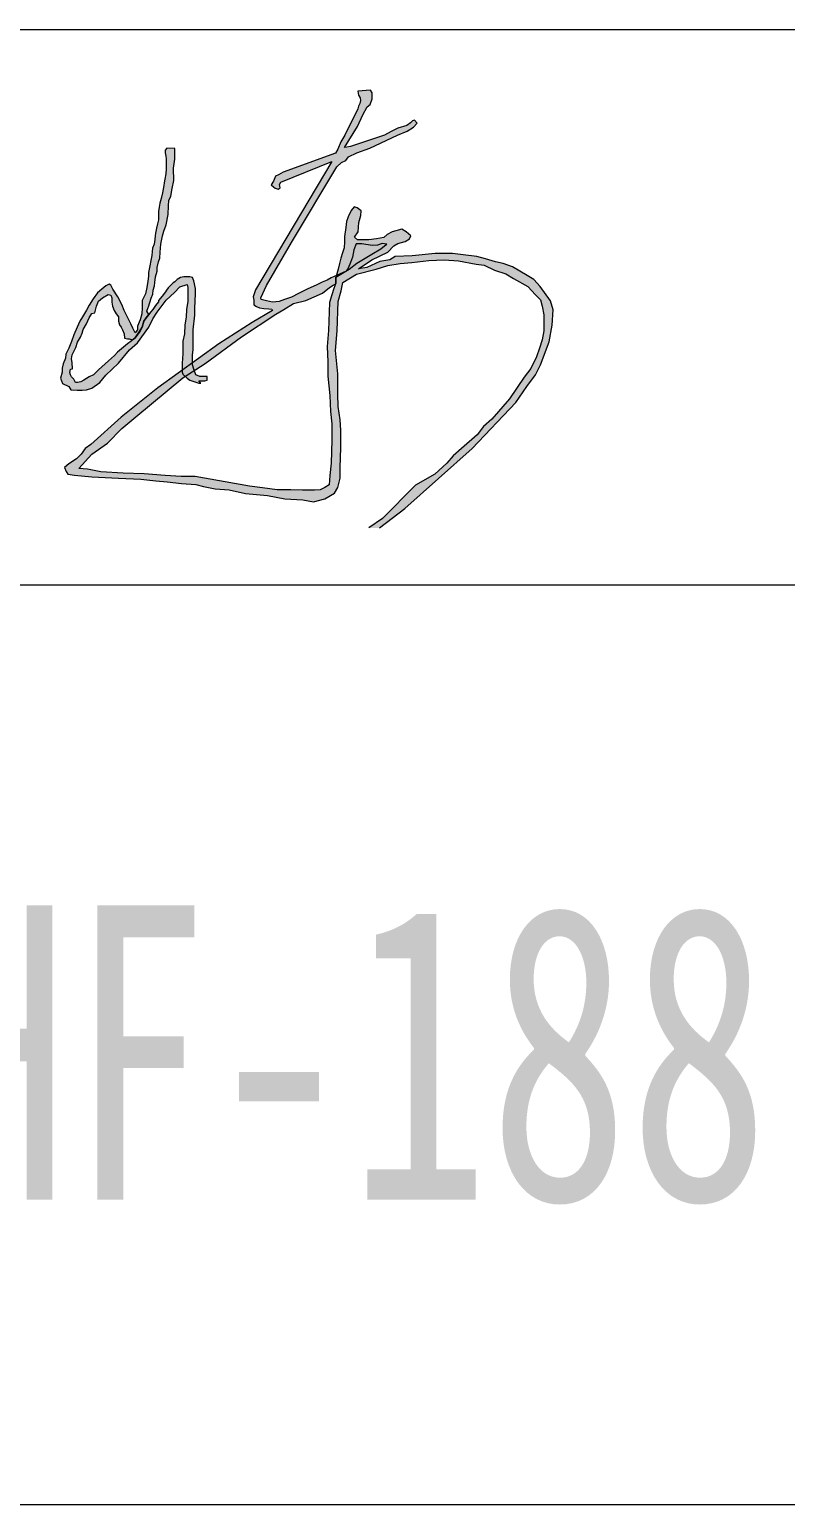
# Model space of a CAD drawing. Header units: inches. Extents: x -3272461 to -2504170, y 403793 to 1071042.
# Drawn here: x -2653236 to -2652002, y 718631 to 721036 of the extents above; entities that cross this region are included whole.
import ezdxf

# ---------------------------------------------------------------- set-up
doc = ezdxf.new("R2010")
doc.units = ezdxf.units.IN
doc.header["$LTSCALE"] = 1000
doc.header["$MEASUREMENT"] = 0
doc.linetypes.add('LENGSHUI', pattern=[22, 20, -1, 0, -1])
for name, color, linetype, lineweight in [('00签名', 7, 'LENGSHUI', 18), ('PUB_TITLE', 153, 'Continuous', 18), ('图签文字', 4, 'Continuous', 18)]:
    doc.layers.add(name, color=color, linetype=linetype, lineweight=lineweight)
doc.styles.add('建筑图签-黑', font='', dxfattribs={"width": 0.7})
doc.styles.get('建筑图签-黑').set_extended_font_data('黑体')

msp = doc.modelspace()

# ---------------------------------------------------------------- hatches: boundary and pattern name
at = {"layer": '00签名', "linetype": 'Continuous'}
for points in [[(-2652664.990650199, 720223.5020183085), (-2652623.590158024, 720255.3037821243), (-2652513.557360167, 720353.009674194), (-2652442.491957726, 720428.3362550901), (-2652424.507550003, 720454.1719526083), (-2652410.45759981, 720473.2672378046), (-2652402.027629694, 720489.5537628985), (-2652387.9776795, 720527.1833971797), (-2652382.91875448, 720554.1409669255), (-2652381.796644363, 720579.4147084451), (-2652385.728744521, 720594.0174053137), (-2652402.838566416, 720617.2218025152), (-2652413.291163589, 720628.6618395855), (-2652423.741403391, 720635.127903152), (-2652435.688575802, 720642.0916700342), (-2652448.130796797, 720649.5521203473), (-2652463.060047564, 720655.0227772824), (-2652475.504625934, 720657.510273976), (-2652491.928451939, 720662.4842474798), (-2652505.862890799, 720665.9651110366), (-2652528.260303011, 720668.9492911624), (-2652545.6812983, 720670.9390845404), (-2652574.049939348, 720670.9390845404), (-2652611.874008283, 720667.4572010997), (-2652639.247837419, 720665.965111037), (-2652648.208216727, 720660.9921574176), (-2652664.632042734, 720658.0069574078), (-2652685.534879708, 720648.5567137159), (-2652698.974269987, 720646.0702369062), (-2652677.571669682, 720660.9921574171), (-2652651.192652456, 720673.4265812344), (-2652641.737224566, 720683.8712116729), (-2652635.266232406, 720687.353095114), (-2652622.824011411, 720690.8349785551), (-2652615.855613298, 720695.3112487432), (-2652613.865989476, 720699.7875189313), (-2652621.331793545, 720706.2535824974), (-2652628.300191663, 720710.7298526859), (-2652644.226611715, 720706.2535824978), (-2652652.687227697, 720702.2739957415), (-2652658.161050573, 720697.3000222372), (-2652669.608459657, 720694.8135454275), (-2652682.548086607, 720693.3214553653), (-2652700.963893807, 720693.3214553653), (-2652705.638566833, 720697.8619782354), (-2652699.987940889, 720706.6441980095), (-2652698.73381782, 720721.6976835362), (-2652695.596152768, 720732.9888175649), (-2652694.966733858, 720740.5155603287), (-2652701.244421335, 720745.5333888375), (-2652706.265628368, 720747.4150745284), (-2652711.286835401, 720741.1427888924), (-2652716.308042431, 720731.1071318744), (-2652718.818645948, 720723.5793692272), (-2652720.075126394, 720713.5437122097), (-2652721.956311, 720699.1164353618), (-2652721.956310999, 720690.3352354725), (-2652722.585729909, 720680.2985585702), (-2652725.096333426, 720672.1445872437), (-2652728.233998476, 720663.363387353), (-2652730.117540457, 720654.5811675785), (-2652732.628143974, 720645.7999676878), (-2652736.392870561, 720631.9999194045), (-2652736.392870561, 720622.5914909497), (-2652739.532892987, 720613.8092711761), (-2652742.670558038, 720603.7736141582), (-2652746.437642, 720591.2280230022), (-2652748.396619954, 720545.3138722617), (-2652750.650269684, 720519.4057629907), (-2652749.523444819, 720494.6225855995), (-2652749.52344482, 720470.9673997385), (-2652746.142970225, 720439.425452118), (-2652745.013787988, 720413.5173428475), (-2652742.760138258, 720393.2400122753), (-2652742.760138258, 720367.3319030048), (-2652743.886963123, 720329.031185155), (-2652746.142970224, 720308.7548744667), (-2652747.316942574, 720294.0573284009), (-2652753.985954168, 720289.6126746123), (-2652761.767646381, 720285.7248774015), (-2652771.218359521, 720285.1690407072), (-2652790.673768741, 720285.1690407072), (-2652809.572837653, 720285.7248774015), (-2652831.807591045, 720285.7248774015), (-2652855.709007993, 720289.0578578014), (-2652877.387421078, 720291.8350015061), (-2652965.755950099, 720307.3423353441), (-2652988.888863058, 720307.3423353441), (-2653014.827051312, 720308.7436557442), (-2653049.176350687, 720311.5452766621), (-2653083.525650062, 720312.9465970623), (-2653119.977727215, 720315.0485776633), (-2653141.710359908, 720319.2515189813), (-2653155.729664235, 720320.6528393824), (-2653134.699529054, 720343.770546457), (-2653108.763698177, 720361.9856718981), (-2653085.628427842, 720385.8040391745), (-2653062.495514879, 720404.7188049315), (-2652985.906784704, 720468.381994196), (-2652949.287333982, 720491.908674693), (-2652889.980514018, 720535.4597545678), (-2652834.172037361, 720571.9460990608), (-2652821.024961483, 720579.7308724367), (-2652805.445075438, 720589.4626040694), (-2652784.994854309, 720594.3284698853), (-2652757.729464387, 720606.4926244847), (-2652746.529579594, 720615.7378715232), (-2652740.688006342, 720619.6307681527), (-2652736.3527952, 720621.6684960721), (-2652736.3527952, 720632.4415291084), (-2652714.360851349, 720645.3695767054), (-2652701.857338625, 720655.2808078944), (-2652677.27699791, 720669.9314393031), (-2652663.047887276, 720678.5494577794), (-2652657.010651966, 720683.7212887483), (-2652653.130414044, 720686.3066942908), (-2652660.461847788, 720687.1684961382), (-2652668.222323632, 720684.5830905961), (-2652676.845598431, 720684.1516797303), (-2652693.663105928, 720686.7370852733), (-2652703.149179684, 720686.7370852733), (-2652707.03177498, 720677.2572649496), (-2652709.186414993, 720665.1910191996), (-2652712.206211335, 720656.5730007242), (-2652716.086449257, 720647.0931804006), (-2652719.103888227, 720642.352760298), (-2652743.681871569, 720631.5797272611), (-2652750.581905833, 720627.7011090049), (-2652758.773781155, 720624.2539016146), (-2652767.399413329, 720619.9448923769), (-2652782.922722395, 720613.0504775962), (-2652797.151833026, 720605.7246519506), (-2652808.363504691, 720600.1224299988), (-2652820.006575833, 720596.2448316275), (-2652828.629850632, 720592.7966043528), (-2652839.841522295, 720591.9348025054), (-2652849.327596053, 720593.6584062006), (-2652857.950870852, 720596.2448316275), (-2652858.38227033, 720598.8302371695), (-2652849.327596053, 720619.0830905295), (-2652808.512019265, 720689.3296300021), (-2652734.627197289, 720812.7559727149), (-2652726.748852736, 720819.3811381615), (-2652720.006762542, 720822.7498144947), (-2652715.673908774, 720829.0068018741), (-2652701.706466677, 720835.2637892521), (-2652680.518387424, 720842.9639122689), (-2652635.730635121, 720864.139760507), (-2652619.837218309, 720870.8771131758), (-2652609.724083018, 720877.1341005538), (-2652603.46289716, 720883.871453223), (-2652607.798108302, 720888.6842850789), (-2652611.169153398, 720887.7225346148), (-2652614.540198496, 720884.3528383963), (-2652620.318122644, 720880.0213917138), (-2652635.247373412, 720875.6899450317), (-2652645.843770413, 720869.9153627108), (-2652656.918714372, 720864.139760507), (-2652667.996015708, 720860.2896989982), (-2652682.925266478, 720855.4768671419), (-2652691.11242705, 720852.5895759815), (-2652702.670632722, 720848.7384945892), (-2652712.302863677, 720845.8512034293), (-2652718.080787827, 720844.4070479071), (-2652721.932737258, 720843.9266826173), (-2652700.744658006, 720878.0968709022), (-2652692.074235721, 720897.3471784436), (-2652685.332145527, 720910.3415184908), (-2652680.035125715, 720914.1915799996), (-2652676.664080618, 720923.335858538), (-2652676.664080618, 720932.9615222511), (-2652679.719237572, 720937.4479912778), (-2652700.072806362, 720936.0283129674), (-2652699.127499309, 720929.4062071734), (-2652696.760695619, 720925.148192127), (-2652695.813031194, 720920.8911969655), (-2652697.232170457, 720915.687749598), (-2652699.127499309, 720911.430754435), (-2652700.546638572, 720907.1727393896), (-2652721.374039575, 720864.1254821329), (-2652728.000618434, 720853.245361293), (-2652733.208058024, 720841.4198081305), (-2652736.994000981, 720834.7966824521), (-2652822.198933833, 720804.0492243452), (-2652829.773177116, 720799.3190030798), (-2652834.506784498, 720797.4271185508), (-2652837.81889524, 720788.9121083429), (-2652841.765139639, 720783.1660827699), (-2652838.108852266, 720779.8443210933), (-2652835.117344413, 720777.5189859301), (-2652830.463887755, 720775.8575951492), (-2652827.139990143, 720778.1829303114), (-2652828.137159426, 720783.4985649034), (-2652825.810431096, 720787.4842709631), (-2652742.708276025, 720821.3678718882), (-2652867.47701997, 720611.746046161), (-2652870.963576402, 720600.2081002418), (-2652870.22100353, 720595.013831828), (-2652870.22100353, 720590.9322566877), (-2652869.848538408, 720587.2229391492), (-2652865.765566302, 720584.6252950004), (-2652860.567556206, 720582.3999084549), (-2652853.886757741, 720581.6574330169), (-2652845.34599104, 720580.9159774624), (-2652840.520446065, 720580.5447397439), (-2652839.407765445, 720578.3183333136), (-2652873.047495187, 720558.5285072189), (-2652927.212882034, 720524.0044192404), (-2653026.538486307, 720451.8945519857), (-2653086.40400395, 720404.0334429888), (-2653136.224750157, 720359.7337683721), (-2653145.42322426, 720353.0484297799), (-2653152.113452222, 720343.8562167005), (-2653159.638190647, 720336.3355932406), (-2653172.181778733, 720327.9786650285), (-2653178.872006693, 720322.1286113036), (-2653176.363760551, 720315.4442925944), (-2653173.853157035, 720311.2658284882), (-2653162.98330463, 720309.5942388687), (-2653134.553371854, 720307.0873643828), (-2653091.069247481, 720304.580489896), (-2653054.277708441, 720302.9089002765), (-2653030.027400111, 720300.4020257902), (-2653011.630451907, 720298.7304361712), (-2652988.217011415, 720296.2235616844), (-2652964.803570924, 720294.5529919488), (-2652952.259982841, 720291.2098127103), (-2652933.028524168, 720287.0313486049), (-2652910.449594144, 720285.3607788694), (-2652883.691039672, 720279.5107251445), (-2652847.734011098, 720276.1685657899), (-2652819.304078324, 720271.1537969324), (-2652790.037277711, 720269.4832271973), (-2652772.477197341, 720266.1400479588), (-2652754.080249136, 720271.1537969324), (-2652738.19154707, 720280.3460100119), (-2652733.175054786, 720289.5382230913), (-2652728.993072968, 720304.580489896), (-2652728.993072968, 720321.2933264358), (-2652728.158562503, 720354.720019399), (-2652728.158562504, 720383.131943505), (-2652728.993072968, 720399.8447800449), (-2652732.338186947, 720421.5723854413), (-2652733.175054786, 720441.6273813352), (-2652733.175054786, 720462.5186819809), (-2652733.175054786, 720475.0540742988), (-2652736.520168767, 720512.6582114839), (-2652734.011922627, 720545.2485996957), (-2652732.338186948, 720592.8812547119), (-2652727.321694665, 720610.430396003), (-2652724.813448522, 720623.8010731891), (-2652702.234518496, 720637.1707304895), (-2652670.45947174, 720645.5276587016), (-2652651.22801307, 720651.377712426), (-2652631.157329184, 720654.7198717811), (-2652611.925870515, 720656.3914614001), (-2652584.330448205, 720659.7336207547), (-2652559.245629412, 720660.5699255059), (-2652535.832188922, 720658.8983358869), (-2652507.399898772, 720653.8845869128), (-2652494.021800223, 720652.2129972947), (-2652477.29623032, 720643.8560690826), (-2652458.899282113, 720638.0070352412), (-2652446.358051405, 720630.4853918969), (-2652422.944610915, 720617.115734596), (-2652410.401022829, 720603.7450574099), (-2652402.039416564, 720595.3881291987), (-2652399.531170423, 720585.3606312515), (-2652397.020566908, 720571.1546691984), (-2652397.020566907, 720555.2771175264), (-2652397.020566907, 720545.2485996962), (-2652399.531170423, 720530.2073527749), (-2652403.71079487, 720516.8366755901), (-2652408.727287151, 720502.6307135371), (-2652417.925761256, 720483.4110025105), (-2652428.797971036, 720469.2040205735), (-2652452.96105652, 720434.0853403143), (-2652481.492356384, 720401.06966054), (-2652495.009540011, 720389.0635879373), (-2652505.521071541, 720375.5572662011), (-2652531.049076681, 720353.0463900117), (-2652544.563902933, 720341.040317409), (-2652555.077791838, 720329.0342448063), (-2652574.599207533, 720311.0251359015), (-2652606.136159495, 720293.0170468807), (-2652660.197821877, 720238.9907400513), (-2652682.516059102, 720223.5020183085)], [(-2653012.259870816, 720842.8782420263), (-2653014.772831706, 720839.8634653853), (-2653014.772831706, 720835.341300424), (-2653013.768590298, 720829.8135299941), (-2653013.264112221, 720825.2913650328), (-2653013.264112221, 720819.2618117516), (-2653013.264112221, 720814.7396467903), (-2653013.264112221, 720809.21187636), (-2653013.768590298, 720801.1721320234), (-2653015.277309785, 720792.6306048359), (-2653016.28155119, 720786.6010515548), (-2653016.783671891, 720782.0778667096), (-2653018.292391377, 720776.0483134284), (-2653019.298990157, 720770.0187601463), (-2653021.309830343, 720760.9744302246), (-2653023.32067053, 720753.4374886227), (-2653024.829390014, 720746.9051326069), (-2653025.835988795, 720739.8699738558), (-2653025.835988795, 720732.3330322539), (-2653025.835988795, 720725.8006762376), (-2653027.344708279, 720719.2683202212), (-2653028.85107039, 720712.2341813545), (-2653030.359789873, 720704.1944370184), (-2653030.864267951, 720699.672272057), (-2653031.868509357, 720694.1445016263), (-2653032.875108137, 720686.1047572901), (-2653035.388069028, 720679.5734211577), (-2653035.892547105, 720674.5484534616), (-2653036.394667808, 720668.0160974457), (-2653037.398909217, 720662.488327015), (-2653040.333840086, 720648.3792539269), (-2653042.139588718, 720640.2579188829), (-2653042.139588718, 720633.9417782414), (-2653043.042463033, 720625.819423314), (-2653044.848211668, 720615.8939137512), (-2653046.656317673, 720605.0647871036), (-2653052.073563569, 720594.2366803398), (-2653052.073563569, 720582.5049564901), (-2653052.976437885, 720572.5794469274), (-2653055.685060835, 720562.6529174808), (-2653060.199432416, 720552.7263880346), (-2653060.199432416, 720546.4102473932), (-2653063.810929678, 720541.8982812709), (-2653067.424784318, 720549.1170191139), (-2653071.036281582, 720556.3367768398), (-2653075.550653164, 720566.2622864025), (-2653081.870773377, 720577.9940102517), (-2653085.482270639, 720587.9195198144), (-2653091.804748229, 720600.5528209812), (-2653099.930617073, 720613.1861221476), (-2653103.542114339, 720619.5032826725), (-2653106.250737288, 720621.3074571916), (-2653111.670340559, 720618.6006854719), (-2653117.990460771, 720613.1861221476), (-2653125.213455299, 720606.8699815061), (-2653132.438807203, 720596.94345206), (-2653138.758927415, 720587.0169226129), (-2653143.273298997, 720578.8955875689), (-2653149.59341921, 720568.0674808051), (-2653154.110148164, 720560.8477230782), (-2653158.624519746, 720550.922213516), (-2653164.041765642, 720538.2889123491), (-2653167.653262906, 720527.4597857015), (-2653172.167634485, 720516.6316789377), (-2653176.684363441, 720506.7051494911), (-2653177.587237759, 720500.3890088496), (-2653181.198735022, 720491.3650766041), (-2653183.004483657, 720484.1453188777), (-2653183.004483657, 720477.8291782362), (-2653185.713106604, 720467.90264879), (-2653182.101609337, 720458.878716544), (-2653172.167634485, 720454.3667504217), (-2653168.556137223, 720448.9521870979), (-2653158.624519746, 720448.0506097802), (-2653150.496293526, 720448.0506097802), (-2653143.273298997, 720448.9521870979), (-2653134.244555835, 720451.659978702), (-2653121.601958035, 720460.6839109471), (-2653111.670340559, 720472.4146149128), (-2653090.901873913, 720492.2666539222), (-2653072.842030214, 720513.9238873336), (-2653060.199432416, 720525.6556111828), (-2653041.236714402, 720550.922213516), (-2653034.916594191, 720564.4581118838), (-2653027.693599662, 720575.2862186476), (-2653013.245253228, 720595.1392775408), (-2652999.699781111, 720607.7725787077), (-2652990.67103795, 720616.7965109528), (-2652978.931314467, 720620.405879874), (-2652978.02844015, 720615.8939137512), (-2652978.02844015, 720605.0647871036), (-2652978.02844015, 720593.3340831383), (-2652979.834188782, 720579.7981847709), (-2652980.737063097, 720567.1648836036), (-2652982.545169105, 720554.5315824372), (-2652983.448043421, 720540.0930868683), (-2652986.156666368, 720528.3623829025), (-2652986.156666368, 720519.3384506574), (-2652986.156666368, 720507.6077466921), (-2652987.059540685, 720492.2666539222), (-2652987.059540685, 720482.341144359), (-2652987.059540685, 720477.8291782362), (-2652986.156666368, 720474.2198093154), (-2652978.931314467, 720467.90264879), (-2652974.416942885, 720464.2932798683), (-2652966.291074041, 720461.5865081486), (-2652959.968596453, 720459.781313746), (-2652958.162847821, 720459.781313746), (-2652956.35709919, 720459.781313746), (-2652959.968596453, 720463.3906826668), (-2652956.35709919, 720463.3906826668), (-2652950.036978976, 720463.3906826668), (-2652946.425481712, 720464.2932798683), (-2652946.425481712, 720470.6094205098), (-2652952.745601925, 720470.6094205098), (-2652958.162847821, 720470.6094205098), (-2652964.485325408, 720473.3172121134), (-2652968.096822673, 720482.341144359), (-2652969.902571305, 720489.559882202), (-2652969.902571305, 720496.7786200445), (-2652969.902571305, 720505.8025522896), (-2652968.999696989, 720513.9238873336), (-2652968.999696989, 720529.264980104), (-2652968.999696989, 720539.1915095507), (-2652968.999696989, 720546.4102473932), (-2652966.291074041, 720570.7742525253), (-2652966.291074041, 720581.6033791734), (-2652965.388199723, 720605.9673843051), (-2652965.388199723, 720614.0887193491), (-2652968.096822673, 720626.7220205155), (-2652969.902571305, 720632.1365838393), (-2652974.416942885, 720633.0391810408), (-2652978.02844015, 720633.0391810408), (-2652984.350917736, 720633.0391810408), (-2652989.768163633, 720632.1365838393), (-2652995.185409531, 720628.527214918), (-2652998.796906796, 720624.9178459968), (-2653001.505529744, 720623.1126515942), (-2653009.633755963, 720614.9913165502), (-2653012.342378911, 720611.3819476289), (-2653014.148127545, 720608.6741560248), (-2653019.565373442, 720601.4554181823), (-2653025.887851028, 720594.2366803398), (-2653025.887851028, 720592.4314859372), (-2653030.402222609, 720586.1153452958), (-2653034.916594191, 720579.7981847709), (-2653038.528091453, 720575.2862186476), (-2653041.236714402, 720571.6768497264), (-2653045.751085983, 720566.2622864025), (-2653049.364940623, 720560.8477230782), (-2653052.073563569, 720550.922213516), (-2653055.685060835, 720544.6050529906), (-2653063.810929678, 720533.7769462268), (-2653070.133407267, 720528.3623829025), (-2653076.45352748, 720523.8504167798), (-2653082.773647693, 720518.4358534559), (-2653092.707622544, 720510.3145184119), (-2653097.221994125, 720504.8999550885), (-2653107.153611604, 720495.8770427264), (-2653123.407706668, 720481.4385471574), (-2653131.535932887, 720473.3172121134), (-2653138.758927415, 720469.7078431926), (-2653147.787670579, 720464.2932798683), (-2653152.304399531, 720461.5865081486), (-2653157.72164543, 720460.6839109471), (-2653161.333142693, 720460.6839109471), (-2653164.041765642, 720466.0974543875), (-2653167.653262906, 720469.7078431926), (-2653169.459011539, 720473.3172121134), (-2653170.361885854, 720476.9265810351), (-2653169.459011539, 720482.341144359), (-2653165.847514274, 720483.2427216766), (-2653166.750388589, 720493.1692511227), (-2653167.653262906, 720499.4864116481), (-2653166.750388589, 720505.8025522896), (-2653163.138891326, 720512.1197128145), (-2653160.430268377, 720517.5342761388), (-2653157.72164543, 720526.5571884995), (-2653153.207273848, 720534.6795434279), (-2653150.496293526, 720540.9956840693), (-2653148.690544894, 720547.3128445947), (-2653143.273298997, 720556.3367768398), (-2653138.758927415, 720566.2622864025), (-2653134.244555835, 720573.4820441294), (-2653129.727826879, 720574.3836214466), (-2653127.019203932, 720585.2127480942), (-2653123.407706668, 720593.3340831383), (-2653117.087586455, 720598.7486464626), (-2653108.056485919, 720604.1621899025), (-2653103.542114339, 720603.2606125849), (-2653101.736365708, 720598.7486464626), (-2653101.736365708, 720591.5288887357), (-2653100.833491392, 720585.2127480942), (-2653098.12486844, 720577.9940102517), (-2653094.513371176, 720572.5794469274), (-2653090.901873913, 720568.0674808051), (-2653090.901873913, 720560.8477230782), (-2653089.09612528, 720554.5315824372), (-2653086.385144957, 720550.922213516), (-2653084.579396324, 720546.4102473932), (-2653081.870773377, 720540.0930868683), (-2653080.967899061, 720532.8743490258), (-2653076.45352748, 720531.9717518238), (-2653073.74490453, 720531.9717518238), (-2653068.124924454, 720530.5255565343), (-2653063.810929678, 720533.7769462268), (-2653056.446492699, 720543.9084723259), (-2653052.073563569, 720550.922213516), (-2653051.05046317, 720554.695783736), (-2653049.815199093, 720560.8599616846), (-2653045.751085983, 720566.2622864025), (-2653041.236714402, 720571.6768497264), (-2653044.572398886, 720577.1944213181), (-2653042.4154015, 720582.8955720023), (-2653041.79776946, 720584.2826140292), (-2653037.792590704, 720598.2856191972), (-2653034.980243291, 720604.522208899), (-2653034.310749022, 720611.2075474921), (-2653032.321125202, 720618.1651950704), (-2653031.823719247, 720623.6327923543), (-2653030.331501383, 720633.0748769755), (-2653027.846828981, 720642.5179814806), (-2653027.667668545, 720648.4037311396), (-2653025.477667917, 720657.6642764362), (-2653023.389034382, 720663.315452812), (-2653022.787903965, 720673.0339259545), (-2653021.877957525, 720686.2526404473), (-2653019.390927751, 720699.6712521731), (-2653016.903897976, 720707.623286499), (-2653012.894004472, 720718.1005532213), (-2653009.827060647, 720734.5319018203), (-2653009.199999113, 720748.9469400605), (-2653008.572937574, 720757.7220206487), (-2653005.437629897, 720764.6164354288), (-2653003.556445292, 720777.1508078629), (-2653000.421137615, 720790.3134287435), (-2653001.048199149, 720810.3694445218), (-2652999.167014544, 720824.7855026464), (-2652999.167014544, 720836.6936664006), (-2652999.167014544, 720842.3346439374)]]:
    msp.add_hatch(color=256, dxfattribs=at).paths.add_polyline_path(points, flags=0)

# ---------------------------------------------------------------- linework, layer by layer
msp.add_lwpolyline([(-2652664.990650199, 720223.5020183085), (-2652623.590158025, 720255.3037821243), (-2652513.557360166, 720353.009674194), (-2652442.491957726, 720428.3362550901), (-2652424.507550004, 720454.1719526078), (-2652410.457599809, 720473.2672378051), (-2652402.027629694, 720489.5537628985), (-2652387.9776795, 720527.1833971797), (-2652382.91875448, 720554.1409669255), (-2652381.796644364, 720579.4147084455), (-2652385.728744521, 720594.0174053132), (-2652402.838566416, 720617.2218025157), (-2652413.29116359, 720628.6618395855), (-2652423.74140339, 720635.127903152), (-2652435.688575803, 720642.0916700338), (-2652448.130796797, 720649.5521203473), (-2652463.060047564, 720655.0227772824), (-2652475.504625933, 720657.510273976), (-2652491.92845194, 720662.4842474794), (-2652505.862890799, 720665.965111037), (-2652528.260303011, 720668.9492911624), (-2652545.6812983, 720670.9390845404), (-2652574.049939348, 720670.9390845404), (-2652611.874008282, 720667.4572010997), (-2652639.247837419, 720665.965111037), (-2652648.208216728, 720660.9921574171), (-2652664.632042734, 720658.0069574078), (-2652685.534879709, 720648.5567137159), (-2652698.974269986, 720646.0702369062), (-2652677.571669683, 720660.9921574171), (-2652651.192652456, 720673.4265812344), (-2652641.737224565, 720683.8712116734), (-2652635.266232406, 720687.353095114), (-2652622.824011412, 720690.8349785551), (-2652615.855613297, 720695.3112487432), (-2652613.865989476, 720699.7875189313), (-2652621.331793546, 720706.2535824974), (-2652628.300191663, 720710.7298526864), (-2652644.226611715, 720706.2535824974), (-2652652.687227697, 720702.273995741), (-2652658.161050573, 720697.3000222372), (-2652669.608459657, 720694.8135454275), (-2652682.548086608, 720693.3214553653), (-2652700.963893807, 720693.3214553653), (-2652705.638566833, 720697.8619782354), (-2652699.987940889, 720706.6441980095), (-2652698.73381782, 720721.6976835362), (-2652695.596152768, 720732.9888175649), (-2652694.966733858, 720740.5155603283), (-2652701.244421335, 720745.5333888375), (-2652706.265628368, 720747.4150745284), (-2652711.2868354, 720741.1427888924), (-2652716.308042431, 720731.107131874), (-2652718.818645949, 720723.5793692276), (-2652720.075126394, 720713.5437122092), (-2652721.956310999, 720699.1164353623), (-2652721.956310999, 720690.3352354721), (-2652722.58572991, 720680.2985585702), (-2652725.096333426, 720672.1445872437), (-2652728.233998476, 720663.3633873526), (-2652730.117540457, 720654.5811675785), (-2652732.628143974, 720645.7999676873), (-2652736.392870561, 720631.9999194045), (-2652736.392870561, 720622.5914909502), (-2652739.532892987, 720613.8092711761), (-2652742.670558038, 720603.7736141582), (-2652746.437642, 720591.2280230017), (-2652748.396619954, 720545.3138722617), (-2652750.650269683, 720519.4057629912), (-2652749.52344482, 720494.6225855991), (-2652749.52344482, 720470.9673997385), (-2652746.142970225, 720439.4254521185), (-2652745.013787988, 720413.5173428475), (-2652742.760138258, 720393.2400122753), (-2652742.760138258, 720367.3319030048), (-2652743.886963122, 720329.031185155), (-2652746.142970225, 720308.7548744667), (-2652747.316942574, 720294.0573284009), (-2652753.985954167, 720289.6126746123), (-2652761.767646381, 720285.7248774015), (-2652771.218359522, 720285.1690407072), (-2652790.673768741, 720285.1690407072), (-2652809.572837653, 720285.7248774015), (-2652831.807591044, 720285.7248774015), (-2652855.709007993, 720289.057857801), (-2652877.387421078, 720291.8350015066), (-2652965.755950099, 720307.3423353441), (-2652988.888863059, 720307.3423353441), (-2653014.827051312, 720308.7436557438), (-2653049.176350687, 720311.5452766621), (-2653083.525650062, 720312.9465970623), (-2653119.977727216, 720315.0485776633), (-2653141.710359907, 720319.2515189813), (-2653155.729664235, 720320.652839382), (-2653134.699529055, 720343.7705464575), (-2653108.763698177, 720361.9856718981), (-2653085.628427841, 720385.8040391745), (-2653062.495514881, 720404.7188049315), (-2652985.906784704, 720468.381994196), (-2652949.287333982, 720491.908674693), (-2652889.980514018, 720535.4597545678), (-2652834.172037361, 720571.9460990613), (-2652821.024961483, 720579.7308724367), (-2652805.445075438, 720589.4626040694), (-2652784.994854309, 720594.3284698857), (-2652757.729464387, 720606.4926244847), (-2652746.529579594, 720615.7378715228), (-2652740.688006342, 720619.6307681531), (-2652736.3527952, 720621.6684960721), (-2652736.3527952, 720632.4415291084), (-2652714.360851348, 720645.3695767054), (-2652701.857338626, 720655.2808078944), (-2652677.276997909, 720669.9314393036), (-2652663.047887276, 720678.5494577794), (-2652657.010651967, 720683.7212887483), (-2652653.130414044, 720686.3066942904), (-2652660.461847788, 720687.1684961382), (-2652668.222323632, 720684.5830905961), (-2652676.84559843, 720684.1516797303), (-2652693.663105928, 720686.7370852733), (-2652703.149179683, 720686.7370852733), (-2652707.031774981, 720677.2572649496), (-2652709.186414992, 720665.1910191996), (-2652712.206211336, 720656.5730007242), (-2652716.086449258, 720647.093180401), (-2652719.103888227, 720642.3527602975), (-2652743.681871569, 720631.5797272611), (-2652750.581905833, 720627.7011090049), (-2652758.773781155, 720624.2539016146), (-2652767.399413329, 720619.9448923769), (-2652782.922722396, 720613.0504775962), (-2652797.151833026, 720605.7246519506), (-2652808.363504691, 720600.1224299988), (-2652820.006575833, 720596.2448316275), (-2652828.629850632, 720592.7966043528), (-2652839.841522296, 720591.9348025054), (-2652849.327596053, 720593.6584062006), (-2652857.950870852, 720596.2448316275), (-2652858.38227033, 720598.8302371695), (-2652849.327596053, 720619.0830905295), (-2652808.512019265, 720689.3296300021), (-2652734.62719729, 720812.7559727149), (-2652726.748852735, 720819.3811381615), (-2652720.006762542, 720822.7498144952), (-2652715.673908774, 720829.0068018741), (-2652701.706466677, 720835.2637892521), (-2652680.518387424, 720842.9639122689), (-2652635.730635121, 720864.139760507), (-2652619.837218308, 720870.8771131758), (-2652609.724083018, 720877.1341005543), (-2652603.462897161, 720883.8714532226), (-2652607.798108301, 720888.6842850789), (-2652611.169153398, 720887.7225346148), (-2652614.540198496, 720884.3528383963), (-2652620.318122645, 720880.0213917138), (-2652635.247373412, 720875.6899450317), (-2652645.843770413, 720869.9153627113), (-2652656.918714372, 720864.139760507), (-2652667.996015708, 720860.2896989982), (-2652682.925266478, 720855.4768671419), (-2652691.11242705, 720852.5895759815), (-2652702.670632723, 720848.7384945892), (-2652712.302863678, 720845.8512034293), (-2652718.080787826, 720844.4070479076), (-2652721.932737257, 720843.9266826173), (-2652700.744658006, 720878.0968709018), (-2652692.074235722, 720897.347178444), (-2652685.332145527, 720910.3415184908), (-2652680.035125715, 720914.1915799996), (-2652676.664080618, 720923.335858538), (-2652676.664080618, 720932.9615222511), (-2652679.719237573, 720937.4479912773), (-2652700.072806362, 720936.0283129674), (-2652699.127499308, 720929.4062071734), (-2652696.76069562, 720925.148192127), (-2652695.813031194, 720920.8911969659), (-2652697.232170458, 720915.6877495975), (-2652699.127499308, 720911.430754435), (-2652700.546638573, 720907.17273939), (-2652721.374039575, 720864.1254821329), (-2652728.000618434, 720853.2453612934), (-2652733.208058025, 720841.41980813), (-2652736.994000981, 720834.7966824521), (-2652822.198933832, 720804.0492243452), (-2652829.773177116, 720799.3190030798), (-2652834.506784499, 720797.4271185508), (-2652837.818895239, 720788.9121083433), (-2652841.765139639, 720783.1660827703), (-2652838.108852266, 720779.8443210928), (-2652835.117344413, 720777.5189859301), (-2652830.463887756, 720775.8575951492), (-2652827.139990143, 720778.1829303119), (-2652828.137159426, 720783.4985649029), (-2652825.810431096, 720787.4842709631), (-2652742.708276026, 720821.3678718882), (-2652867.477019969, 720611.746046161), (-2652870.963576402, 720600.2081002418), (-2652870.22100353, 720595.013831828), (-2652870.22100353, 720590.9322566872), (-2652869.848538407, 720587.2229391492), (-2652865.765566302, 720584.6252950004), (-2652860.567556206, 720582.3999084549), (-2652853.886757742, 720581.6574330169), (-2652845.34599104, 720580.9159774629), (-2652840.520446065, 720580.5447397439), (-2652839.407765445, 720578.3183333136), (-2652873.047495187, 720558.5285072189), (-2652927.212882034, 720524.0044192404), (-2653026.538486306, 720451.8945519857), (-2653086.40400395, 720404.0334429888), (-2653136.224750157, 720359.7337683716), (-2653145.42322426, 720353.0484297799), (-2653152.113452222, 720343.8562167005), (-2653159.638190648, 720336.3355932401), (-2653172.181778733, 720327.9786650285), (-2653178.872006692, 720322.1286113036), (-2653176.363760551, 720315.4442925944), (-2653173.853157036, 720311.2658284882), (-2653162.983304629, 720309.5942388691), (-2653134.553371854, 720307.0873643828), (-2653091.069247481, 720304.580489896), (-2653054.277708441, 720302.9089002765), (-2653030.027400112, 720300.4020257907), (-2653011.630451906, 720298.7304361712), (-2652988.217011414, 720296.2235616844), (-2652964.803570924, 720294.5529919488), (-2652952.259982841, 720291.2098127108), (-2652933.028524169, 720287.0313486045), (-2652910.449594144, 720285.3607788698), (-2652883.691039672, 720279.5107251445), (-2652847.734011098, 720276.1685657899), (-2652819.304078325, 720271.1537969329), (-2652790.037277711, 720269.4832271973), (-2652772.477197341, 720266.1400479588), (-2652754.080249136, 720271.1537969329), (-2652738.191547071, 720280.3460100119), (-2652733.175054786, 720289.5382230913), (-2652728.993072968, 720304.580489896), (-2652728.993072968, 720321.2933264358), (-2652728.158562504, 720354.720019399), (-2652728.158562504, 720383.131943505), (-2652728.993072968, 720399.8447800444), (-2652732.338186948, 720421.5723854413), (-2652733.175054786, 720441.6273813357), (-2652733.175054786, 720462.5186819809), (-2652733.175054786, 720475.0540742988), (-2652736.520168767, 720512.6582114834), (-2652734.011922627, 720545.2485996962), (-2652732.338186948, 720592.8812547119), (-2652727.321694665, 720610.4303960034), (-2652724.813448522, 720623.8010731887), (-2652702.234518496, 720637.1707304895), (-2652670.45947174, 720645.5276587016), (-2652651.22801307, 720651.3777124265), (-2652631.157329185, 720654.7198717806), (-2652611.925870515, 720656.3914614001), (-2652584.330448205, 720659.7336207547), (-2652559.245629412, 720660.5699255059), (-2652535.832188921, 720658.8983358869), (-2652507.399898772, 720653.8845869133), (-2652494.021800222, 720652.2129972947), (-2652477.296230321, 720643.8560690822), (-2652458.899282113, 720638.0070352417), (-2652446.358051405, 720630.4853918969), (-2652422.944610914, 720617.1157345956), (-2652410.401022829, 720603.7450574103), (-2652402.039416564, 720595.3881291987), (-2652399.531170424, 720585.3606312515), (-2652397.020566907, 720571.1546691989), (-2652397.020566907, 720555.2771175264), (-2652397.020566907, 720545.2485996962), (-2652399.531170424, 720530.2073527749), (-2652403.710794869, 720516.8366755901), (-2652408.727287152, 720502.6307135371), (-2652417.925761256, 720483.4110025105), (-2652428.797971036, 720469.2040205735), (-2652452.96105652, 720434.0853403143), (-2652481.492356383, 720401.06966054), (-2652495.009540012, 720389.0635879373), (-2652505.52107154, 720375.5572662007), (-2652531.049076681, 720353.0463900117), (-2652544.563902933, 720341.040317409), (-2652555.077791838, 720329.0342448063), (-2652574.599207534, 720311.0251359015), (-2652606.136159495, 720293.0170468807), (-2652660.197821878, 720238.9907400513), (-2652682.516059102, 720223.5020183085)], dxfattribs=at)
msp.add_lwpolyline([(-2653012.259870816, 720842.8782420263), (-2653014.772831706, 720839.8634653853), (-2653014.772831706, 720835.341300424), (-2653013.768590298, 720829.8135299941), (-2653013.264112221, 720825.2913650328), (-2653013.264112221, 720819.2618117516), (-2653013.264112221, 720814.7396467903), (-2653013.264112221, 720809.21187636), (-2653013.768590298, 720801.1721320234), (-2653015.277309785, 720792.6306048359), (-2653016.28155119, 720786.6010515548), (-2653016.783671891, 720782.0778667096), (-2653018.292391377, 720776.0483134284), (-2653019.298990157, 720770.0187601463), (-2653021.309830343, 720760.9744302246), (-2653023.32067053, 720753.4374886227), (-2653024.829390014, 720746.9051326069), (-2653025.835988795, 720739.8699738558), (-2653025.835988795, 720732.3330322539), (-2653025.835988795, 720725.8006762376), (-2653027.344708279, 720719.2683202212), (-2653028.85107039, 720712.2341813545), (-2653030.359789873, 720704.1944370184), (-2653030.864267951, 720699.672272057), (-2653031.868509357, 720694.1445016263), (-2653032.875108137, 720686.1047572901), (-2653035.388069028, 720679.5734211577), (-2653035.892547105, 720674.5484534616), (-2653036.394667808, 720668.0160974457), (-2653037.398909217, 720662.488327015), (-2653040.333840086, 720648.3792539269), (-2653042.139588718, 720640.2579188829), (-2653042.139588718, 720633.9417782414), (-2653043.042463033, 720625.819423314), (-2653044.848211668, 720615.8939137512), (-2653046.656317673, 720605.0647871036), (-2653052.073563569, 720594.2366803398), (-2653052.073563569, 720582.5049564901), (-2653052.976437885, 720572.5794469274), (-2653055.685060835, 720562.6529174808), (-2653060.199432416, 720552.7263880346), (-2653060.199432416, 720546.4102473932), (-2653063.810929678, 720541.8982812709), (-2653067.424784318, 720549.1170191139), (-2653071.036281582, 720556.3367768398), (-2653075.550653164, 720566.2622864025), (-2653081.870773377, 720577.9940102517), (-2653085.482270639, 720587.9195198144), (-2653091.804748229, 720600.5528209812), (-2653099.930617073, 720613.1861221476), (-2653103.542114339, 720619.5032826725), (-2653106.250737288, 720621.3074571916), (-2653111.670340559, 720618.6006854719), (-2653117.990460771, 720613.1861221476), (-2653125.213455299, 720606.8699815061), (-2653132.438807203, 720596.94345206), (-2653138.758927415, 720587.0169226129), (-2653143.273298997, 720578.8955875689), (-2653149.59341921, 720568.0674808051), (-2653154.110148164, 720560.8477230782), (-2653158.624519746, 720550.922213516), (-2653164.041765642, 720538.2889123491), (-2653167.653262906, 720527.4597857015), (-2653172.167634485, 720516.6316789377), (-2653176.684363441, 720506.7051494911), (-2653177.587237759, 720500.3890088496), (-2653181.198735022, 720491.3650766041), (-2653183.004483657, 720484.1453188777), (-2653183.004483657, 720477.8291782362), (-2653185.713106604, 720467.90264879), (-2653182.101609337, 720458.878716544), (-2653172.167634485, 720454.3667504217), (-2653168.556137223, 720448.9521870979), (-2653158.624519746, 720448.0506097802), (-2653150.496293526, 720448.0506097802), (-2653143.273298997, 720448.9521870979), (-2653134.244555835, 720451.659978702), (-2653121.601958035, 720460.6839109471), (-2653111.670340559, 720472.4146149128), (-2653090.901873913, 720492.2666539222), (-2653072.842030214, 720513.9238873336), (-2653060.199432416, 720525.6556111828), (-2653041.236714402, 720550.922213516), (-2653034.916594191, 720564.4581118838), (-2653027.693599662, 720575.2862186476), (-2653013.245253228, 720595.1392775408), (-2652999.699781111, 720607.7725787077), (-2652990.67103795, 720616.7965109528), (-2652978.931314467, 720620.405879874), (-2652978.02844015, 720615.8939137512), (-2652978.02844015, 720605.0647871036), (-2652978.02844015, 720593.3340831383), (-2652979.834188782, 720579.7981847709), (-2652980.737063097, 720567.1648836036), (-2652982.545169105, 720554.5315824372), (-2652983.448043421, 720540.0930868683), (-2652986.156666368, 720528.3623829025), (-2652986.156666368, 720519.3384506574), (-2652986.156666368, 720507.6077466921), (-2652987.059540685, 720492.2666539222), (-2652987.059540685, 720482.341144359), (-2652987.059540685, 720477.8291782362), (-2652986.156666368, 720474.2198093154), (-2652978.931314467, 720467.90264879), (-2652974.416942885, 720464.2932798683), (-2652966.291074041, 720461.5865081486), (-2652959.968596453, 720459.781313746), (-2652958.162847821, 720459.781313746), (-2652956.35709919, 720459.781313746), (-2652959.968596453, 720463.3906826668), (-2652956.35709919, 720463.3906826668), (-2652950.036978976, 720463.3906826668), (-2652946.425481712, 720464.2932798683), (-2652946.425481712, 720470.6094205098), (-2652952.745601925, 720470.6094205098), (-2652958.162847821, 720470.6094205098), (-2652964.485325408, 720473.3172121134), (-2652968.096822673, 720482.341144359), (-2652969.902571305, 720489.559882202), (-2652969.902571305, 720496.7786200445), (-2652969.902571305, 720505.8025522896), (-2652968.999696989, 720513.9238873336), (-2652968.999696989, 720529.264980104), (-2652968.999696989, 720539.1915095507), (-2652968.999696989, 720546.4102473932), (-2652966.291074041, 720570.7742525253), (-2652966.291074041, 720581.6033791734), (-2652965.388199723, 720605.9673843051), (-2652965.388199723, 720614.0887193491), (-2652968.096822673, 720626.7220205155), (-2652969.902571305, 720632.1365838393), (-2652974.416942885, 720633.0391810408), (-2652978.02844015, 720633.0391810408), (-2652984.350917736, 720633.0391810408), (-2652989.768163633, 720632.1365838393), (-2652995.185409531, 720628.527214918), (-2652998.796906796, 720624.9178459968), (-2653001.505529744, 720623.1126515942), (-2653009.633755963, 720614.9913165502), (-2653012.342378911, 720611.3819476289), (-2653014.148127545, 720608.6741560248), (-2653019.565373442, 720601.4554181823), (-2653025.887851028, 720594.2366803398), (-2653025.887851028, 720592.4314859372), (-2653030.402222609, 720586.1153452958), (-2653034.916594191, 720579.7981847709), (-2653038.528091453, 720575.2862186476), (-2653041.236714402, 720571.6768497264), (-2653045.751085983, 720566.2622864025), (-2653049.364940623, 720560.8477230782), (-2653052.073563569, 720550.922213516), (-2653055.685060835, 720544.6050529906), (-2653063.810929678, 720533.7769462268), (-2653070.133407267, 720528.3623829025), (-2653076.45352748, 720523.8504167798), (-2653082.773647693, 720518.4358534559), (-2653092.707622544, 720510.3145184119), (-2653097.221994125, 720504.8999550885), (-2653107.153611604, 720495.8770427264), (-2653123.407706668, 720481.4385471574), (-2653131.535932887, 720473.3172121134), (-2653138.758927415, 720469.7078431926), (-2653147.787670579, 720464.2932798683), (-2653152.304399531, 720461.5865081486), (-2653157.72164543, 720460.6839109471), (-2653161.333142693, 720460.6839109471), (-2653164.041765642, 720466.0974543875), (-2653167.653262906, 720469.7078431926), (-2653169.459011539, 720473.3172121134), (-2653170.361885854, 720476.9265810351), (-2653169.459011539, 720482.341144359), (-2653165.847514274, 720483.2427216766), (-2653166.750388589, 720493.1692511227), (-2653167.653262906, 720499.4864116481), (-2653166.750388589, 720505.8025522896), (-2653163.138891326, 720512.1197128145), (-2653160.430268377, 720517.5342761388), (-2653157.72164543, 720526.5571884995), (-2653153.207273848, 720534.6795434279), (-2653150.496293526, 720540.9956840693), (-2653148.690544894, 720547.3128445947), (-2653143.273298997, 720556.3367768398), (-2653138.758927415, 720566.2622864025), (-2653134.244555835, 720573.4820441294), (-2653129.727826879, 720574.3836214466), (-2653127.019203932, 720585.2127480942), (-2653123.407706668, 720593.3340831383), (-2653117.087586455, 720598.7486464626), (-2653108.056485919, 720604.1621899025), (-2653103.542114339, 720603.2606125849), (-2653101.736365708, 720598.7486464626), (-2653101.736365708, 720591.5288887357), (-2653100.833491392, 720585.2127480942), (-2653098.12486844, 720577.9940102517), (-2653094.513371176, 720572.5794469274), (-2653090.901873913, 720568.0674808051), (-2653090.901873913, 720560.8477230782), (-2653089.09612528, 720554.5315824372), (-2653086.385144957, 720550.922213516), (-2653084.579396324, 720546.4102473932), (-2653081.870773377, 720540.0930868683), (-2653080.967899061, 720532.8743490258), (-2653076.45352748, 720531.9717518238), (-2653073.74490453, 720531.9717518238), (-2653068.124924454, 720530.5255565343), (-2653063.810929678, 720533.7769462268), (-2653056.446492699, 720543.9084723259), (-2653052.073563569, 720550.922213516), (-2653051.05046317, 720554.695783736), (-2653049.815199093, 720560.8599616846), (-2653045.751085983, 720566.2622864025), (-2653041.236714402, 720571.6768497264), (-2653044.572398886, 720577.1944213181), (-2653042.4154015, 720582.8955720023), (-2653041.79776946, 720584.2826140292), (-2653037.792590704, 720598.2856191972), (-2653034.980243291, 720604.522208899), (-2653034.310749022, 720611.2075474921), (-2653032.321125202, 720618.1651950704), (-2653031.823719247, 720623.6327923543), (-2653030.331501383, 720633.0748769755), (-2653027.846828981, 720642.5179814806), (-2653027.667668545, 720648.4037311396), (-2653025.477667917, 720657.6642764362), (-2653023.389034382, 720663.315452812), (-2653022.787903965, 720673.0339259545), (-2653021.877957525, 720686.2526404473), (-2653019.390927751, 720699.6712521731), (-2653016.903897976, 720707.623286499), (-2653012.894004472, 720718.1005532213), (-2653009.827060647, 720734.5319018203), (-2653009.199999113, 720748.9469400605), (-2653008.572937574, 720757.7220206487), (-2653005.437629897, 720764.6164354288), (-2653003.556445292, 720777.1508078629), (-2653000.421137615, 720790.3134287435), (-2653001.048199149, 720810.3694445218), (-2652999.167014544, 720824.7855026464), (-2652999.167014544, 720836.6936664006), (-2652999.167014544, 720842.3346439374)], close=True, dxfattribs=at)
at = {"layer": 'PUB_TITLE'}
for p, q in [((-2654651.437826762, 721036.4941501494), (-2651494.346691631, 721036.4941501494)), ((-2657808.528961895, 720130.5785424875), (-2651494.34669163, 720130.5785424875)), ((-2657808.528961895, 718630.5785424875), (-2651494.34669163, 718630.5785424875))]:
    msp.add_line(p, q, dxfattribs=at)

# ---------------------------------------------------------------- texts
at = {"layer": '图签文字', "color": 1, "style": '建筑图签-黑', "width": 0.7}
msp.add_text('2019HF-188', height=480, dxfattribs=at).set_placement((-2654314.614357611, 719127.7054952488))

doc.saveas('drawing.dxf')
